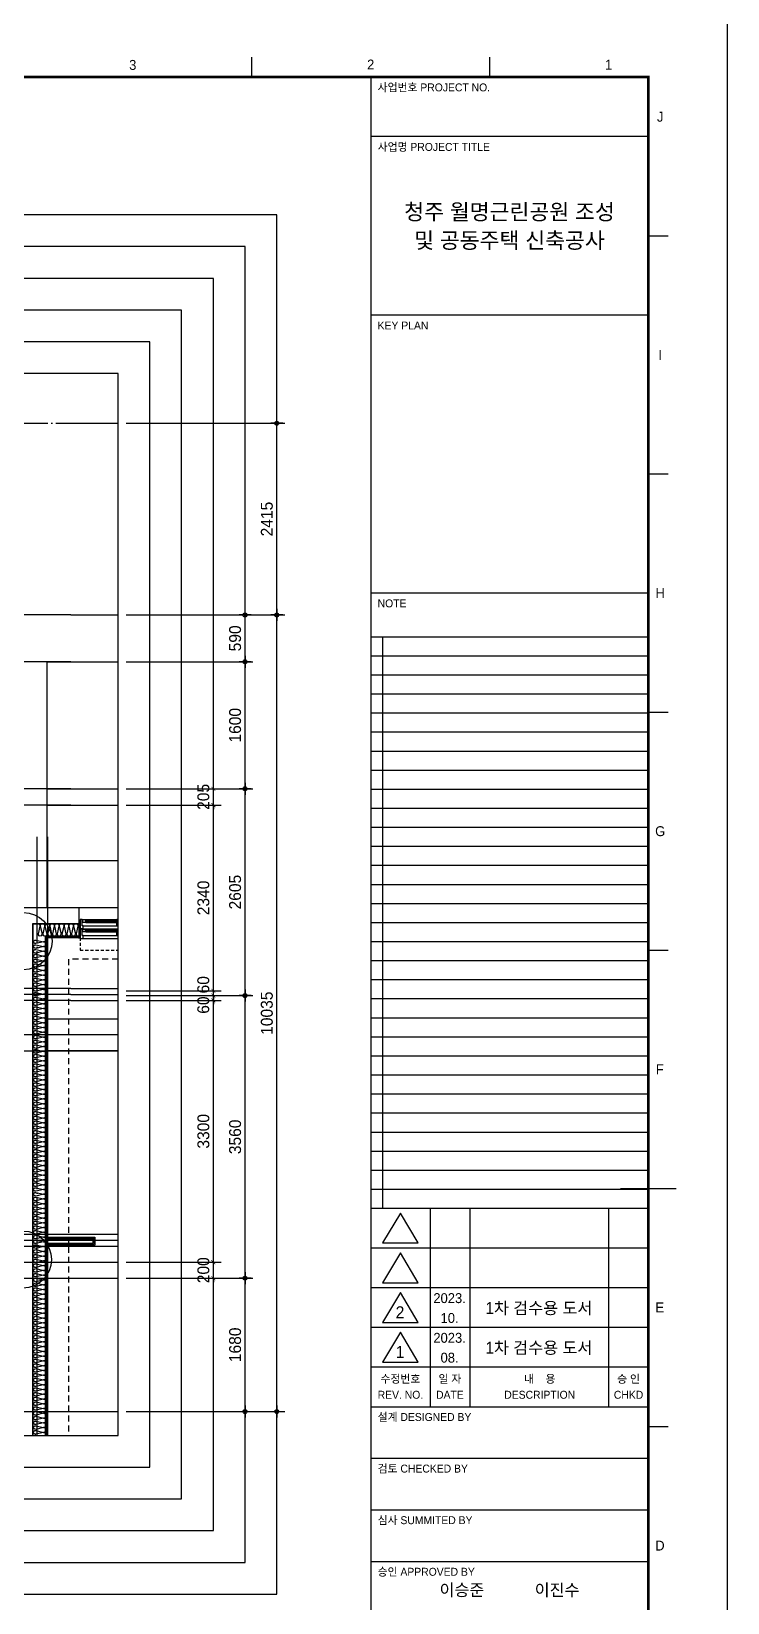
# Model space of a CAD drawing. Header units: millimetres. Extents: x -24416 to 92204, y -190080 to 23760.
# Drawn here: x 83426 to 92204, y -121048 to -101255 of the extents above; entities that cross this region are included whole.
import ezdxf
from ezdxf.enums import TextEntityAlignment as Align
from ezdxf.xclip import XClip

# ---------------------------------------------------------------- set-up
doc = ezdxf.new("R2010")
doc.units = ezdxf.units.MM
doc.header["$LTSCALE"] = 50
doc.header["$XCLIPFRAME"] = 0
for name, pattern in [('AUDIT_D_220706163347-0', [0]), ('CEN', [62, 60, -1, 0, -1]), ('HID', [2.5, 1.5, -1]), ('HIDDEN', [2, 1, -1]), ('U-121B(확장)1$0$H', [1.3, 0.8, -0.5]), ('xr-101_102동-2F$0$HID', [2.3, 1.5, -0.8])]:
    doc.linetypes.add(name, pattern=pattern)
doc.layers.get('defpoints').update_dxf_attribs({"color": 139})
for name, color, linetype in [('A-STEEL', 4, 'Continuous'), ('AA-BORD-FORM', 7, 'Continuous'), ('AA-BORD-TEXT', 3, 'Continuous'), ('AA-XXXX-DIMS', 7, 'Continuous'), ('AA-XXXX-TEXT#LEV', 3, 'Continuous'), ('ARDM', 7, 'Continuous'), ('CEN_CON', 1, 'CEN'), ('CEN_WALL', 12, 'CEN'), ('CONC', 2, 'Continuous'), ('dan1', 7, 'HID'), ('DIM', 7, 'AUDIT_D_220706163347-0'), ('DOOR', 4, 'Continuous'), ('ELE-하늘', 4, 'Continuous'), ('ELE3_CON', 7, 'Continuous'), ('ELEV-ER', 4, 'Continuous'), ('INS', 252, 'Continuous'), ('sheet-안양진흥$0$AA-BORD-TEXT', 3, 'Continuous'), ('STAIR', 4, 'Continuous'), ('U-121B(확장)1$0$커튼박스', 6, 'Continuous'), ('WAL_DRY', 7, 'Continuous'), ('WID', 4, 'Continuous'), ('WIN', 4, 'Continuous'), ('xr-101_102동-2F$0$AA-DWXM-DOOR(PS점검구)', 4, 'xr-101_102동-2F$0$HID'), ('논슬립', 251, 'Continuous'), ('실명박스', 7, 'AUDIT_D_220706163347-0'), ('점형블럭', 252, 'Continuous'), ('확장', 8, 'HIDDEN')]:
    doc.layers.add(name, color=color, linetype=linetype)
for name, color, linetype, plot in [('AA-XXXX-MC', 153, 'AUDIT_D_220706163347-0', False), ('Def-PrintX', 147, 'Continuous', False), ('Defpoint', 135, 'Continuous', False), ('MC', 135, 'Continuous', False), ('xr-101_102동-2F$0$DEFPOINT', 231, 'Continuous', False)]:
    doc.layers.add(name, color=color, linetype=linetype, plot=plot)
doc.styles.add('HAUD01', font='Dotum.ttf')
doc.styles.add('HAUD02', font='Dotum.ttf', dxfattribs={"width": 0.8})
doc.styles.add('sheet-안양진흥$0$HAUD01', font='Dotum.ttf')
doc.styles.get("Standard").update_dxf_attribs({"font": 'txt', "bigfont": 'whgtxt.shx'})
doc.styles.add('xr-101_102동-2F$0$HAUD01', font='Dotum.ttf')
doc.styles.add('맑은고딕', font='malgun.ttf', dxfattribs={"width": 0.9})
doc.dimstyles.new('DIM-50', dxfattribs={"dimscale": 50, "dimtxt": 3, "dimasz": 1, "dimexe": 2, "dimexo": 2, "dimgap": 1, "dimtad": 1, "dimdec": 0, "dimzin": 0, "dimdsep": 46, "dimtxsty": '맑은고딕', "dimblk1": 'DIMDOT', "dimblk2": 'DIMDOT', "dimsah": 1, "dimcen": 0.09, "dimdle": 2, "dimclrd": 7, "dimclre": 7, "dimclrt": 3, "dimadec": 0, "dimazin": 0, "dimtfac": 1, "dimtdec": 0, "dimtix": 1, "dimtmove": 2, "dimatfit": 3, "dimldrblk": 'DIMDOT', "dimfxl": 1, "dimtolj": 1, "dimtzin": 0, "dimarcsym": 0})
doc.dimstyles.new('MCDIM-50', dxfattribs={"dimscale": 50, "dimtxt": 3, "dimasz": 1, "dimexe": 2, "dimexo": 2, "dimgap": 1, "dimtad": 1, "dimdec": 0, "dimzin": 0, "dimdsep": 46, "dimtxsty": '맑은고딕', "dimblk1": 'ARCHTICK', "dimblk2": 'ARCHTICK', "dimsah": 1, "dimcen": 0.09, "dimdle": 2, "dimclrd": 7, "dimclre": 7, "dimclrt": 3, "dimadec": 0, "dimazin": 0, "dimtfac": 1, "dimtdec": 0, "dimtix": 1, "dimtmove": 2, "dimatfit": 3, "dimldrblk": 'ARCHTICK', "dimfxl": 1, "dimtolj": 1, "dimtzin": 0, "dimarcsym": 0})

# ---------------------------------------------------------------- blocks, each defined once
blk = doc.blocks.new('XR-FORM 청주월명')
at = {"layer": 'AA-BORD-FORM', "color": 2}
for p, q in [((721, 577), (721, 582)), ((781, 577), (781, 582)), ((751, 577), (751, 17)), ((821, 537), (826, 537)), ((821, 477), (826, 477)), ((821, 417), (826, 417)), ((821, 357), (826, 357)), ((814, 297), (828, 297)), ((821, 237), (826, 237))]:
    blk.add_line(p, q, dxfattribs=at)
at = {"layer": 'AA-BORD-FORM', "color": 3}
for p, q in [((821, 562), (751, 562)), ((821, 517), (751, 517)), ((821, 447), (751, 447)), ((751, 292), (821, 292)), ((766, 292), (766, 282)), ((776, 292), (776, 282)), ((811, 292), (811, 282)), ((751, 282), (821, 282)), ((766, 282), (766, 272)), ((776, 282), (776, 272)), ((811, 282), (811, 272)), ((751, 272), (821, 272)), ((766, 272), (766, 262)), ((776, 272), (776, 262)), ((811, 272), (811, 262)), ((751, 262), (821, 262)), ((766, 262), (766, 252)), ((776, 262), (776, 252)), ((811, 262), (811, 252)), ((751, 252), (821, 252)), ((766, 252), (766, 242)), ((776, 252), (776, 242)), ((811, 252), (811, 242)), ((751, 242), (821, 242)), ((751, 229), (821, 229)), ((751, 216), (821, 216)), ((751, 203), (821, 203))]:
    blk.add_line(p, q, dxfattribs=at)
at = {"layer": 'AA-BORD-FORM', "color": 1}
blk.add_lwpolyline([(0, 0), (841, 0), (841, 594), (0, 594)], close=True, dxfattribs=at)
at = {"layer": 'AA-BORD-FORM', "color": 2, "const_width": 0.682}
blk.add_lwpolyline([(21, 17), (21, 577), (821, 577), (821, 17)], close=True, dxfattribs=at)
at = {"layer": 'AA-BORD-FORM', "color": 7}
for points in [[(763, 283.24), (758.5, 290.74), (754, 283.24)], [(763, 273.24), (758.5, 280.74), (754, 273.24)], [(763, 263.24), (758.5, 270.74), (754, 263.24)], [(763, 253.24), (758.5, 260.74), (754, 253.24)], [(763, 253.24), (758.5, 260.74), (754, 253.24)]]:
    blk.add_lwpolyline(points, close=True, dxfattribs=at)
at = {"layer": 'defpoints'}
for p, q in [((751, 436), (821, 436)), ((754, 436), (754, 292)), ((751, 431.2), (821, 431.2)), ((751, 426.4), (821, 426.4)), ((751, 421.6), (821, 421.6)), ((751, 416.8), (821, 416.8)), ((751, 412), (821, 412)), ((751, 407.2), (821, 407.2)), ((751, 402.4), (821, 402.4)), ((751, 397.6), (821, 397.6)), ((751, 392.8), (821, 392.8)), ((751, 388), (821, 388)), ((751, 383.2), (821, 383.2)), ((751, 378.4), (821, 378.4)), ((751, 373.6), (821, 373.6)), ((751, 368.8), (821, 368.8)), ((751, 364), (821, 364)), ((751, 359.2), (821, 359.2)), ((751, 354.4), (821, 354.4)), ((751, 349.6), (821, 349.6)), ((751, 344.8), (821, 344.8)), ((751, 340), (821, 340)), ((751, 335.2), (821, 335.2)), ((751, 330.4), (821, 330.4)), ((751, 325.6), (821, 325.6)), ((751, 320.8), (821, 320.8)), ((751, 316), (821, 316)), ((751, 311.2), (821, 311.2)), ((751, 306.4), (821, 306.4)), ((751, 301.6), (821, 301.6)), ((751, 296.8), (821, 296.8))]:
    blk.add_line(p, q, dxfattribs=at)
at = {"layer": 'AA-BORD-TEXT', "color": 7, "style": 'HAUD01'}
for s, p in [('3', (691, 580.06)), ('2', (751, 580.16)), ('1', (811, 580.12)), ('J', (824, 567)), ('I', (824, 507)), ('H', (824, 447)), ('G', (824, 387)), ('F', (823.89, 327)), ('E', (823.89, 267)), ('D', (823.93, 207))]:
    blk.add_text(s, height=2.5, dxfattribs=at).set_placement(p, align=Align.MIDDLE_CENTER)
at = {"layer": 'AA-BORD-TEXT', "color": 3, "style": 'HAUD01'}
for s, p in [('사업번호 PROJECT NO.', (752.75, 573.4)), ('사업명 PROJECT TITLE', (752.75, 558.4)), ('KEY PLAN', (752.75, 513.4)), ('NOTE', (752.75, 443.4)), ('설계 DESIGNED BY', (752.75, 238.4)), ('검토 CHECKED BY', (752.75, 225.4)), ('심사 SUMMITED BY', (752.75, 212.4)), ('승인 APPROVED BY', (752.75, 199.4))]:
    blk.add_text(s, height=2, rotation=360, dxfattribs=at).set_placement(p)
for s, height, rotation, p in [('청주 월명근린공원 조성', 4, 360, (786, 543.05)), ('및 공동주택 신축공사', 4, 0, (786, 535.85)), ('수정번호', 2, 360, (758.5, 249)), ('일 자', 2, 360, (770.98, 249)), ('내    용', 2, 360, (793.62, 249)), ('승 인', 2, 360, (816.02, 249)), ('REV. NO.', 2, 360, (758.5, 245)), ('DATE', 2, 360, (770.98, 245)), ('DESCRIPTION', 2, 360, (793.62, 245)), ('CHKD', 2, 360, (816.02, 245)), ('이승준', 3, 0, (774, 195.82)), ('이진수', 3, 0, (798, 195.82))]:
    blk.add_text(s, height=height, rotation=rotation, dxfattribs=at).set_placement(p, align=Align.MIDDLE_CENTER)
at = {"layer": 'sheet-안양진흥$0$AA-BORD-TEXT', "style": 'sheet-안양진흥$0$HAUD01'}
for s, height, p in [('2023.', 2.5, (770.89, 269.35)), ('2', 3, (758.39, 265.79)), ('10.', 2.5, (770.89, 264.35)), ('1차 검수용 도서', 3, (793.39, 266.85)), ('2023.', 2.5, (770.89, 259.35)), ('1차 검수용 도서', 3, (793.39, 256.85)), ('1', 3, (758.39, 255.79)), ('08.', 2.5, (770.89, 254.35))]:
    blk.add_text(s, height=height, dxfattribs=at).set_placement(p, align=Align.MIDDLE_CENTER)
blk = doc.blocks.new('U-121A(확장)1', base_point=(300293, -148733))
at = {"layer": 'CEN_CON'}
for p, q in [((329263, -138698), (319423, -138698)), ((329263, -139288), (325924, -139288)), ((326713, -147053), (329263, -147053)), ((314628, -148733), (329263, -148733))]:
    blk.add_line(p, q, dxfattribs=at)
at = {"layer": 'CEN_WALL'}
for p, q in [((329263, -140888), (326493, -140888)), ((329263, -143478), (324603, -143478))]:
    blk.add_line(p, q, dxfattribs=at)
at = {"layer": 'CONC'}
for p, q in [((328963, -139288), (328133, -139288)), ((328963, -142383), (328963, -139288))]:
    blk.add_line(p, q, dxfattribs=at)
at = {"layer": 'MC'}
for p, q in [((329263, -141093), (326493, -141093)), ((329263, -143403), (324603, -143403)), ((329263, -143553), (324603, -143553)), ((324603, -146853), (329263, -146853))]:
    blk.add_line(p, q, dxfattribs=at)
blk = doc.blocks.new('insul1')
blk.add_lwpolyline([(0, 0, 0.480617), (0.15, 0.18), (0, 0.82, -1.249969), (0.3, 0.82), (0.15, 0.18, 0.480617), (0.3, 0, 0.480617)], format="xyb")
blk = doc.blocks.new('WIN_이중창_1000')
at = {"layer": 'Defpoint'}
for p, q in [((-15, 240), (-15, 0)), ((985, 240), (985, 0))]:
    blk.add_line(p, q, dxfattribs=at)
at = {"layer": 'WIN', "color": 8}
for p, q in [((942, 240), (28, 240)), ((897, 237), (505, 237)), ((897, 202), (505, 202)), ((930, 158), (40, 158)), ((930, 120), (40, 120)), ((930, 38), (40, 38)), ((930, 0), (40, 0)), ((465, 196), (73, 196)), ((465, 161), (73, 161)), ((465, 76), (73, 76)), ((465, 41), (73, 41)), ((897, 117), (505, 117)), ((897, 82), (505, 82))]:
    blk.add_line(p, q, dxfattribs=at)
at = {"layer": 'WIN'}
blk.add_line((485, -100), (485, 340), dxfattribs=at)
for points in [[(40, 158), (28, 158), (28, 240), (0, 240), (0, 120), (40, 120), (40, 158)], [(505, 216), (505, 202), (465, 202), (465, 237), (505, 237), (505, 222)], [(904, 222), (904, 216), (498, 216), (498, 222), (904, 222)], [(897, 216), (897, 202), (937, 202), (937, 237), (897, 237), (897, 222)], [(930, 158), (942, 158), (942, 240), (970, 240), (970, 120), (930, 120), (930, 158)], [(40, 38), (28, 38), (28, 120), (0, 120), (0, 0), (40, 0), (40, 38)], [(73, 175), (73, 161), (33, 161), (33, 196), (73, 196), (73, 181)], [(73, 55), (73, 41), (33, 41), (33, 76), (73, 76), (73, 61)], [(472, 181), (472, 175), (66, 175), (66, 181), (472, 181)], [(472, 61), (472, 55), (66, 55), (66, 61), (472, 61)], [(465, 175), (465, 161), (505, 161), (505, 196), (465, 196), (465, 181)], [(505, 96), (505, 82), (465, 82), (465, 117), (505, 117), (505, 102)], [(465, 55), (465, 41), (505, 41), (505, 76), (465, 76), (465, 61)], [(904, 102), (904, 96), (498, 96), (498, 102), (904, 102)], [(897, 96), (897, 82), (937, 82), (937, 117), (897, 117), (897, 102)], [(930, 38), (942, 38), (942, 120), (970, 120), (970, 0), (930, 0), (930, 38)]]:
    blk.add_lwpolyline(points, dxfattribs=at)
blk = doc.blocks.new('U-121B(확장)1', base_point=(292392, -178478))
at = {"layer": 'CEN_CON'}
for p, q in [((292697, -178778), (292697, -168143)), ((292092, -168443), (302007, -168443)), ((292092, -169033), (295431, -169033))]:
    blk.add_line(p, q, dxfattribs=at)
at = {"layer": 'CEN_WALL'}
for p, q in [((292092, -170633), (294862, -170633)), ((292092, -173223), (296752, -173223))]:
    blk.add_line(p, q, dxfattribs=at)
at = {"layer": 'CONC'}
for p, q in [((292392, -169033), (293222, -169033)), ((293222, -169033), (293222, -169233)), ((292642, -176788), (292642, -169233)), ((292642, -169233), (293222, -169233))]:
    blk.add_line(p, q, dxfattribs=at)
at = {"layer": 'dan1'}
blk.add_lwpolyline([(296442, -171098), (294312, -171098), (294312, -169683), (293092, -169683), (293092, -176338), (296442, -176338)], dxfattribs=at)
at = {"layer": 'ELE3_CON'}
blk.add_line((293222, -169033), (294222, -169033), dxfattribs=at)
at = {"layer": 'INS'}
for p, q in [((292647, -176783), (292647, -169238)), ((292647, -169238), (293237, -169238)), ((292802, -176628), (292802, -169393)), ((292802, -169393), (293237, -169393))]:
    blk.add_line(p, q, dxfattribs=at)
at = {"layer": 'MC'}
for p, q in [((292832, -178778), (292832, -168143)), ((292092, -170838), (294862, -170838)), ((292092, -173148), (296752, -173148)), ((292092, -173298), (296752, -173298))]:
    blk.add_line(p, q, dxfattribs=at)
at = {"layer": 'U-121B(확장)1$0$커튼박스', "linetype": 'U-121B(확장)1$0$H'}
blk.add_lwpolyline([(293237, -169413), (293237, -169573), (294207, -169573), (294207, -169413)], dxfattribs=at)
at = {"layer": 'WAL_DRY'}
for p, q in [((292812, -176618), (292812, -169403)), ((292812, -169403), (293237, -169403)), ((292822, -176608), (292822, -169413)), ((292822, -169413), (293237, -169413)), ((292822, -173188), (293422, -173188)), ((292822, -173200), (293409, -173200)), ((292822, -173213), (293397, -173213)), ((292822, -173263), (293397, -173263)), ((292822, -173275), (293409, -173275)), ((292822, -173288), (293422, -173288)), ((293397, -173213), (293397, -173263)), ((293409, -173200), (293409, -173275)), ((293422, -173188), (293422, -173288))]:
    blk.add_line(p, q, dxfattribs=at)
at = {"layer": '확장', "ltscale": 0.5, "const_width": 20, "flags": 128}
for points in [[(292822, -170438), (294622, -170438)], [(292822, -170838), (294622, -170838)]]:
    blk.add_lwpolyline(points, dxfattribs=at)
at = {"layer": 'INS', "xscale": 150, "yscale": 150, "zscale": 150, "row_count": 1, "row_spacing": 0, "column_spacing": 60}
for p, rotation, column_count in [((293237, -169243), 180, 9), ((292802, -176628), 90, 120)]:
    blk.add_blockref('insul1', p, dxfattribs=dict(at, rotation=rotation, column_count=column_count))
at = {"layer": 'WIN', "xscale": -1}
blk.add_blockref('WIN_이중창_1000', (294207, -169423), dxfattribs=at)
blk = doc.blocks.new('FSD 계단문 1100')
at = {"layer": 'DOOR'}
for p, q in [((25, 100), (25, 1150)), ((0, 100), (0, 0)), ((25, 100), (0, 100)), ((0, 0), (0, 100)), ((0, 0), (25, 0)), ((55, 100), (25, 100)), ((25, 70), (25, 100)), ((45, 70), (25, 70)), ((45, 30), (25, 0)), ((45, 30), (45, 70)), ((1075, 70), (1055, 70)), ((1055, 70), (1055, 30)), ((1055, 30), (1075, 0)), ((1100, 100), (1075, 100)), ((1075, 100), (1075, 70)), ((1075, 0), (1100, 0)), ((1100, 0), (1100, 100))]:
    blk.add_line(p, q, dxfattribs=at)
at = {"layer": 'DOOR', "color": 8}
for p, q in [((1055, 70), (45, 70)), ((1075, 100), (55, 100))]:
    blk.add_line(p, q, dxfattribs=at)
at = {"layer": 'DOOR'}
blk.add_lwpolyline([(55, 100), (55, 1150), (25, 1150)], dxfattribs=at)
at = {"layer": 'DOOR', "color": 8}
blk.add_arc((23, 98), 1052, 0.0932, 89.9068, dxfattribs=at)
at = {"layer": 'Def-PrintX'}
blk.add_text('FSD 계단문 1100', height=30, dxfattribs=at).set_placement((560, 44), align=Align.MIDDLE)
blk = doc.blocks.new('AW 1000')
at = {"layer": 'defpoints'}
for p, q in [((-10, 150), (-10, 0)), ((1010, 150), (1010, 0))]:
    blk.add_line(p, q, dxfattribs=at)
at = {"layer": 'WIN', "color": 8}
for p, q in [((30, 150), (970, 150)), ((30, 0), (970, 0))]:
    blk.add_line(p, q, dxfattribs=at)
at = {"layer": 'WIN'}
for p, q in [((30, 87), (970, 87)), ((30, 63), (970, 63))]:
    blk.add_line(p, q, dxfattribs=at)
for points in [[(30, 0), (0, 0), (0, 150), (30, 150)], [(1000, 0), (970, 0), (970, 150), (1000, 150)]]:
    blk.add_lwpolyline(points, close=True, dxfattribs=at)
at = {"layer": 'Def-PrintX'}
blk.add_text('AW 1000', height=30, dxfattribs=at).set_placement((128, 28), align=Align.MIDDLE)
blk = doc.blocks.new('STA-1')
at = {"layer": 'STAIR'}
for p, q in [((-3120, -1210), (-3120, 0)), ((-2860, -1210), (-2860, 0)), ((-2600, -1210), (-2600, 0)), ((-2340, -1210), (-2340, 0)), ((-2080, -1210), (-2080, 0)), ((-1820, -1210), (-1820, 0)), ((-1560, -1210), (-1560, 0)), ((-1300, -1210), (-1300, 0)), ((-3120, -605), (-600, -605)), ((-600, -1995), (-600, -605)), ((-3120, -1275), (-3120, -1260)), ((-3120, -1275), (-3120, -1260)), ((-3120, -1340), (-3120, -1325)), ((-3120, -1340), (-3120, -1325)), ((-2860, -1275), (-2860, -1260)), ((-2860, -1340), (-2860, -1325)), ((-2600, -1275), (-2600, -1260)), ((-2600, -1340), (-2600, -1325)), ((-2340, -1275), (-2340, -1260)), ((-2340, -1340), (-2340, -1325)), ((-2080, -1275), (-2080, -1260)), ((-2080, -1340), (-2080, -1325)), ((-1820, -1275), (-1820, -1260)), ((-1820, -1340), (-1820, -1325)), ((-1560, -1275), (-1560, -1260)), ((-1560, -1340), (-1560, -1325)), ((-1300, -1275), (-1300, -1260)), ((-1300, -1340), (-1300, -1325)), ((-3120, -2600), (-3120, -1390)), ((-2860, -2600), (-2860, -1390)), ((-2600, -2600), (-2600, -1390)), ((-2340, -2600), (-2340, -1390)), ((-2080, -2600), (-2080, -1390)), ((-1820, -2600), (-1820, -1390)), ((-1560, -2600), (-1560, -1390)), ((-1300, -2600), (-1300, -1390)), ((-3120, -1995), (-2080, -1995)), ((-1820, -1995), (-600, -1995))]:
    blk.add_line(p, q, dxfattribs=at)
for points in [[(-1200, -1390), (-1200, -1210), (-3220, -1210), (-3220, -1390)], [(-1250, -1340), (-1250, -1260), (-3170, -1260), (-3170, -1340)], [(-1300, -1325), (-1300, -1275), (-3120, -1275), (-3120, -1325)], [(-2080, -1995), (-2148, -1910), (-2148, -1942), (-2087, -1995), (-2148, -2048), (-2148, -2080)], [(-1820, -1995), (-1752, -1910), (-1752, -1942), (-1813, -1995), (-1752, -2048), (-1752, -2080)]]:
    blk.add_lwpolyline(points, close=True, dxfattribs=at)
blk.add_lwpolyline([(-2157, -2768), (-1956, -2019), (-2000, -2008), (-1900, -1982), (-1944, -1971), (-1743, -1222)], dxfattribs=at)
for centre in [(-3120, -605), (-3120, -1995)]:
    blk.add_circle(centre, 50, dxfattribs=at)
at = {"layer": '논슬립'}
for points in [[(-3120, -100), (-3170, -100), (-3170, -1110), (-3120, -1110)], [(-2860, -100), (-2910, -100), (-2910, -1110), (-2860, -1110)], [(-2600, -100), (-2650, -100), (-2650, -1110), (-2600, -1110)], [(-2340, -100), (-2390, -100), (-2390, -1110), (-2340, -1110)], [(-2080, -100), (-2130, -100), (-2130, -1110), (-2080, -1110)], [(-1820, -100), (-1870, -100), (-1870, -1110), (-1820, -1110)], [(-1560, -100), (-1610, -100), (-1610, -1110), (-1560, -1110)], [(-1300, -100), (-1350, -100), (-1350, -1110), (-1300, -1110)], [(-3120, -2500), (-3070, -2500), (-3070, -1490), (-3120, -1490)], [(-2860, -2500), (-2810, -2500), (-2810, -1490), (-2860, -1490)], [(-2600, -2500), (-2550, -2500), (-2550, -1490), (-2600, -1490)], [(-2340, -2500), (-2290, -2500), (-2290, -1490), (-2340, -1490)], [(-2080, -2500), (-2030, -2500), (-2030, -1490), (-2080, -1490)], [(-1820, -2500), (-1770, -2500), (-1770, -1490), (-1820, -1490)], [(-1560, -2500), (-1510, -2500), (-1510, -1490), (-1560, -1490)], [(-1300, -2500), (-1250, -2500), (-1250, -1490), (-1300, -1490)]]:
    blk.add_lwpolyline(points, dxfattribs=at)
blk = doc.blocks.new('ELE_17(비진입)')
at = {"layer": 'CONC', "extrusion": (0, 0, -1)}
for p, q in [((-570, -992), (-570, -1042)), ((570, -992), (570, -1042))]:
    blk.add_line(p, q, dxfattribs=at)
at = {"layer": 'defpoints'}
blk.add_lwpolyline([(-1350, 1558), (1350, 1558), (1350, -992), (-1350, -992)], close=True, dxfattribs=at)
at = {"layer": 'ELEV-ER', "color": 1, "extrusion": (0, 0, -1)}
for p, q in [((0, 1230), (0, -1227)), ((700, 1039), (-700, 1039)), ((-1150, 0), (1150, 0))]:
    blk.add_line(p, q, dxfattribs=at)
at = {"layer": 'ELEV-ER', "extrusion": (0, 0, -1)}
for p, q in [((-550, 1014), (-550, 1064)), ((-550, 1014), (-550, 1064)), ((-475, 1064), (-525, 1064)), ((-525, 1064), (-525, 1014)), ((-475, 1064), (-525, 1064)), ((-525, 1064), (-525, 1014)), ((-525, 1014), (-475, 1014)), ((-525, 1014), (-475, 1014)), ((-500, 964), (-500, 1114)), ((-500, 1114), (500, 1114)), ((-475, 1014), (-475, 1064)), ((-475, 1014), (-475, 1064)), ((475, 1014), (475, 1064)), ((475, 1064), (525, 1064)), ((525, 1014), (475, 1014)), ((500, 1114), (500, 964)), ((525, 1064), (525, 1014)), ((550, 1014), (550, 1064)), ((-950, -899), (900, 851)), ((950, -899), (-900, 851)), ((500, 964), (-500, 964)), ((-1105, 50), (-1105, -50)), ((-1005, 50), (-1005, -50)), ((1005, 50), (1005, -50)), ((1105, 50), (1105, -50)), ((-560, -819), (-560, -699)), ((-500, -699), (-500, -819)), ((500, -819), (500, -699)), ((560, -699), (560, -819)), ((-500, -819), (-560, -819)), ((-560, -819), (-500, -819)), ((560, -819), (500, -819)), ((-570, -992), (-545, -992)), ((-570, -1042), (-555, -1042)), ((-515, -992), (515, -992)), ((-515, -1042), (515, -1042)), ((545, -992), (570, -992)), ((555, -1042), (570, -1042))]:
    blk.add_line(p, q, dxfattribs=at)
for points in [[(950, 901), (950, -899), (-950, -899), (-950, 901)], [(542, -995), (518, -995), (518, -1039), (542, -1039), (542, -1027), (545, -1027), (545, -1042), (515, -1042), (515, -992), (545, -992), (545, -1007), (542, -1007)], [(-542, -995), (-518, -995), (-518, -1039), (-542, -1039), (-542, -1027), (-545, -1027), (-545, -1042), (-515, -1042), (-515, -992), (-545, -992), (-545, -1007), (-542, -1007)]]:
    blk.add_lwpolyline(points, close=True, dxfattribs=at)
blk.add_lwpolyline([(-500, -699), (-900, -699), (-900, 851), (900, 851), (900, -699), (500, -699)], dxfattribs=at)
at = {"layer": 'ELEV-ER'}
for points in [[(-550, -876), (550, -876), (550, -836), (-550, -836)], [(-550, -961), (550, -961), (550, -921), (-550, -921)], [(-555, -1042), (-545, -1042), (-545, -1032), (-555, -1032)], [(555, -1042), (545, -1042), (545, -1032), (555, -1032)]]:
    blk.add_lwpolyline(points, close=True, dxfattribs=at)
at = {"layer": 'defpoints', "extrusion": (0, 0, -1), "style": '맑은고딕', "text_generation_flag": 2, "width": 0.6}
blk.add_text('ELEV-18인승', height=150, dxfattribs=at).set_placement((0, 801), align=Align.TOP_CENTER)
blk = doc.blocks.new('점형블럭 300x300')
at = {"layer": '점형블럭'}
for p, q in [((-150, 150), (-150, -150)), ((150, 150), (-150, 150)), ((150, 150), (150, -150)), ((150, -150), (-150, -150))]:
    blk.add_line(p, q, dxfattribs=at)
for centre in [(-120, 120), (-120, 72), (-120, 24), (-72, 120), (-72, 72), (-72, 24), (-24, 120), (-24, 72), (-24, 24), (24, 120), (24, 72), (24, 24), (72, 120), (72, 72), (72, 24), (120, 120), (120, 72), (120, 24), (-120, -24), (-120, -72), (-120, -120), (-72, -24), (-72, -72), (-72, -120), (-24, -24), (-24, -72), (-24, -120), (24, -24), (24, -72), (24, -120), (72, -24), (72, -72), (72, -120), (120, -24), (120, -72), (120, -120)]:
    blk.add_circle(centre, 20, dxfattribs=at)
blk = doc.blocks.new('A$C6A5147ED')
at = {"layer": 'WID', "color": 9}
for p, q in [((40, 100), (260, 100)), ((40, 0), (260, 0))]:
    blk.add_line(p, q, dxfattribs=at)
at = {"layer": 'WID'}
for p, q in [((40, 80), (260, 80)), ((40, 20), (260, 20))]:
    blk.add_line(p, q, dxfattribs=at)
at = {"layer": 'WID', "color": 6, "elevation": 0}
for points in [[(0, 0), (40, 0), (40, 100), (0, 100)], [(300, 0), (260, 0), (260, 100), (300, 100)]]:
    blk.add_lwpolyline(points, close=True, dxfattribs=at)
blk = doc.blocks.new('AW 900')
at = {"layer": 'defpoints'}
for p, q in [((-150, 920), (0, 920)), ((-150, 0), (0, 0))]:
    blk.add_line(p, q, dxfattribs=at)
at = {"layer": 'WIN', "color": 8}
for p, q in [((-150, 40), (-150, 880)), ((0, 40), (0, 880))]:
    blk.add_line(p, q, dxfattribs=at)
at = {"layer": 'WIN'}
for p, q in [((-87, 40), (-87, 880)), ((-63, 40), (-63, 880))]:
    blk.add_line(p, q, dxfattribs=at)
for points in [[(0, 910), (0, 880), (-150, 880), (-150, 910)], [(0, 40), (0, 10), (-150, 10), (-150, 40)]]:
    blk.add_lwpolyline(points, close=True, dxfattribs=at)
at = {"layer": 'Def-PrintX'}
blk.add_text('AW 900', height=30, rotation=90, dxfattribs=at).set_placement((-28, 138), align=Align.MIDDLE)
blk = doc.blocks.new('A$C38A1636F')
at = {"layer": 'xr-101_102동-2F$0$AA-DWXM-DOOR(PS점검구)'}
for p, q in [((225, 0), (-225, 0)), ((-225, -30), (225, -30))]:
    blk.add_line(p, q, dxfattribs=at)
for points in [[(-250, 0), (-225, 0), (-225, -30), (-250, -30)], [(250, 0), (225, 0), (225, -30), (250, -30)], [(-210, -146), (-217, -117), (217, -1), (225, -30)]]:
    blk.add_lwpolyline(points, close=True, dxfattribs=at)
blk.add_arc((385, -21), 610, 180.8182, 189.0705, dxfattribs=at)
at = {"layer": 'xr-101_102동-2F$0$DEFPOINT', "style": 'xr-101_102동-2F$0$HAUD01'}
blk.add_text('500x1000', height=30, rotation=180, dxfattribs=at).set_placement((-3, 19), align=Align.MIDDLE_CENTER)
blk = doc.blocks.new('CO-102-28F', base_point=(243441, -43595))
at = {"layer": 'A-STEEL'}
for p, q in [((276761, -39280), (275211, -39280)), ((276761, -39310), (275211, -39310)), ((249381, -41965), (249381, -41045)), ((249411, -41995), (249411, -41045)), ((251211, -41995), (251211, -41145)), ((251241, -41965), (251241, -41145)), ((244221, -41965), (249381, -41965)), ((244221, -41995), (249411, -41995)), ((244401, -43595), (244401, -41995)), ((244431, -43595), (244431, -41995)), ((254011, -41995), (251211, -41995)), ((254011, -41965), (251241, -41965)), ((253801, -43595), (253801, -41995)), ((253831, -43595), (253831, -41995)), ((274931, -45060), (274931, -43780)), ((274961, -45090), (274961, -43780)), ((272461, -45060), (274931, -45060)), ((272461, -45090), (274961, -45090)), ((272641, -46690), (272641, -45090)), ((272671, -46690), (272671, -45090))]:
    blk.add_line(p, q, dxfattribs=at)
at = {"layer": 'CEN_CON'}
for p, q in [((244096, -41045), (244096, -37945)), ((249286, -41045), (249286, -37945)), ((251336, -37945), (251336, -41145)), ((254136, -41145), (254136, -37945)), ((275086, -37895), (275086, -40830)), ((254261, -38070), (243971, -38070)), ((276611, -38020), (274961, -38020)), ((276886, -43775), (276886, -38335)), ((279611, -38460), (276611, -38460)), ((276886, -39295), (275086, -39295)), ((275086, -40705), (271911, -40705)), ((272036, -40580), (272036, -43780)), ((274836, -43780), (274836, -40580)), ((249411, -40920), (243971, -40920)), ((249396, -41995), (249396, -40920)), ((251211, -41020), (254261, -41020)), ((251226, -41995), (251226, -41145)), ((244221, -41980), (249411, -41980)), ((244416, -43595), (244416, -41965)), ((254011, -41980), (251211, -41980)), ((253816, -43595), (253816, -41980)), ((274961, -43655), (271911, -43655)), ((274946, -45090), (274946, -43655)), ((276761, -43650), (279611, -43650)), ((272461, -45075), (274961, -45075)), ((272656, -46690), (272656, -45075))]:
    blk.add_line(p, q, dxfattribs=at)
at = {"layer": 'CONC', "color": 2}
for p, q in [((243971, -40485), (243971, -37945)), ((244421, -37945), (243971, -37945)), ((244421, -37945), (244421, -38195)), ((245341, -37945), (245341, -38195)), ((249801, -37945), (245341, -37945)), ((249801, -37945), (249801, -38195)), ((254261, -37945), (250821, -37945)), ((250821, -37945), (250821, -38195)), ((254261, -40485), (254261, -37945)), ((274961, -37895), (274961, -39560)), ((244221, -40795), (244221, -38195)), ((244421, -38195), (244221, -38195)), ((249161, -38195), (245341, -38195)), ((249161, -39675), (249161, -38195)), ((249411, -39675), (249411, -38195)), ((249801, -38195), (249411, -38195)), ((250821, -38195), (251211, -38195)), ((251211, -38195), (251211, -38925)), ((251461, -38975), (251461, -38195)), ((251461, -38195), (254011, -38195)), ((254011, -38195), (254011, -40895)), ((275211, -38145), (275211, -39560)), ((274961, -39560), (275211, -39560)), ((249411, -39675), (249161, -39675)), ((251211, -40165), (251211, -41145)), ((251461, -40895), (251461, -40115)), ((275211, -40580), (271911, -40580)), ((271911, -40580), (271911, -43580)), ((275211, -40580), (275211, -40830)), ((249411, -40795), (244221, -40795)), ((249411, -41045), (249411, -40795)), ((254011, -40895), (251461, -40895)), ((272161, -43530), (272161, -40830)), ((272161, -40830), (274711, -40830)), ((274711, -40830), (274711, -41610)), ((274961, -40830), (275211, -40830)), ((274961, -41560), (274961, -40830)), ((249411, -41045), (244221, -41045)), ((251211, -41145), (254011, -41145)), ((274711, -42750), (274711, -43530)), ((274961, -43780), (274961, -42800)), ((274711, -43530), (272161, -43530)), ((272461, -43780), (274961, -43780))]:
    blk.add_line(p, q, dxfattribs=at)
at = {"layer": 'CONC', "linetype": 'ByBlock'}
for p, q in [((276611, -37895), (274961, -37895)), ((276811, -37895), (276611, -37895)), ((276811, -38335), (276811, -37895)), ((276561, -38145), (275211, -38145)), ((276561, -38145), (276561, -38585)), ((279611, -38335), (276811, -38335)), ((276761, -38585), (276561, -38585)), ((279611, -38585), (277011, -38585))]:
    blk.add_line(p, q, dxfattribs=at)
at = {"layer": 'CONC'}
for p, q in [((276761, -42405), (276761, -38585)), ((277011, -38585), (277011, -42405)), ((251411, -38975), (251211, -38925)), ((251411, -40115), (251211, -40165)), ((274761, -41610), (274961, -41560)), ((277011, -42405), (276761, -42405)), ((274761, -42750), (274961, -42800)), ((276761, -43775), (276761, -43525)), ((276761, -43525), (279611, -43525)), ((279611, -43775), (276761, -43775)), ((277091, -46690), (277091, -45375)), ((277356, -45375), (277091, -45375))]:
    blk.add_line(p, q, dxfattribs=at)
at = {"layer": 'Defpoint'}
blk.add_circle((277356, -46815), 50, dxfattribs=at)
at = {"layer": 'defpoints'}
for p in [(276811, -37895), (274961, -40580)]:
    blk.add_line(p, (274961, -37895), dxfattribs=at)
at = {"layer": 'ELE3_CON'}
for p, q in [((244421, -38195), (245341, -38195)), ((249801, -38195), (250821, -38195)), ((275211, -39560), (275211, -40580))]:
    blk.add_line(p, q, dxfattribs=at)
at = {"layer": 'WID', "color": 6}
for p, q in [((251211, -38295), (251461, -38295)), ((251461, -38615), (251211, -38615)), ((274711, -43110), (274961, -43110)), ((274961, -43430), (274711, -43430))]:
    blk.add_line(p, q, dxfattribs=at)
for name, p, rotation in [('STA-1', (244221, -40795), 180), ('ELE_17(비진입)', (252453, -39545), 270), ('A$C6A5147ED', (251211, -38305), 270), ('STA-1', (277011, -38585), 90), ('ELE_17(비진입)', (273720, -42180), 90), ('A$C6A5147ED', (274961, -43420), 90)]:
    blk.add_blockref(name, p, dxfattribs=dict(rotation=rotation))
at = {"layer": 'AA-XXXX-TEXT#LEV'}
for p in [(275986, -39280), (246814, -41965), (252626, -41965), (273696, -45060)]:
    blk.add_blockref('A$C38A1636F', p, dxfattribs=at)
for p, rotation in [((244401, -42793), 89.99999999999999), ((253831, -42798), 270), ((272641, -45868), 89.99999999999999)]:
    blk.add_blockref('A$C38A1636F', p, dxfattribs=dict(at, rotation=rotation))
at = {"layer": 'DOOR', "rotation": 90}
blk.add_blockref('FSD 계단문 1100', (249261, -40785), dxfattribs=at)
at = {"layer": 'DOOR', "xscale": -1, "rotation": 270}
blk.add_blockref('FSD 계단문 1100', (276911, -43515), dxfattribs=at)
at = {"layer": 'WIN', "rotation": 270}
blk.add_blockref('AW 900', (244421, -38095), dxfattribs=at)
at = {"layer": 'WIN'}
blk.add_blockref('AW 1000', (249811, -38095), dxfattribs=at)
at = {"layer": 'WIN', "xscale": -1.000000000000001, "rotation": 90}
blk.add_blockref('AW 1000', (275111, -39570), dxfattribs=at)
at = {"layer": '점형블럭', "extrusion": (0, 0, -1), "zscale": -1}
for p, rotation in [((-250761, -40320), 90), ((-250761, -40620), 90), ((-275411, -41105), 270), ((-275411, -41405), 270)]:
    blk.add_blockref('점형블럭 300x300', p, dxfattribs=dict(at, rotation=rotation))
at = {"layer": 'Def-PrintX', "style": 'HAUD02', "width": 0.8}
blk.add_text('AV', height=100, rotation=90, dxfattribs=at).set_placement((275961, -38943), align=Align.MIDDLE_CENTER)
for s, p in [('AV/PS', (246667, -41545)), ('EPS/TPS', (252468, -41560)), ('PS', (244116, -42685)), ('PS', (254025, -42879))]:
    blk.add_text(s, height=100, dxfattribs=at).set_placement(p)
for s, p in [('EPS/TPS', (273581, -44380)), ('PS', (272246, -45880))]:
    blk.add_text(s, height=100, dxfattribs=at).set_placement(p, align=Align.MIDDLE_CENTER)
blk = doc.blocks.new('A$C415C5DAF')
at = {"layer": 'AA-XXXX-MC'}
for p, q in [((71139, -129378), (72035, -129378)), ((71439, -131688), (72035, -131688)), ((71439, -131838), (72035, -131838)), ((71409, -135138), (72035, -135138))]:
    blk.add_line(p, q, dxfattribs=at)
at = {"layer": 'CEN_CON'}
for p, q in [((61949, -124568), (72035, -124568)), ((71439, -126983), (72035, -126983)), ((71139, -127573), (72035, -127573)), ((71139, -129173), (72035, -129173)), ((71439, -131763), (72035, -131763)), ((71409, -135338), (72035, -135338)), ((71439, -137018), (72035, -137018))]:
    blk.add_line(p, q, dxfattribs=at)
blk = doc.blocks.new('DIMDOT')
at = {"layer": 'AA-XXXX-DIMS'}
for p, q in [((-1.5, 0), (1.5, 0)), ((0, -1.5), (0, 1.5))]:
    blk.add_line(p, q, dxfattribs=at)
for radius in [0.5, 0.25]:
    blk.add_circle((0, 0), radius, dxfattribs=at)
blk = doc.blocks.new('*D794')
at = {"layer": 'defpoints', "color": 0, "transparency": 16777216}
for p in [(37453, -140721), (39053, -140721), (37453, -142401)]:
    blk.add_point(p, dxfattribs=at)
at = {"layer": 'DIM', "color": 7, "lineweight": -2, "transparency": 16777216}
for p, q in [((37553, -140721), (39153, -140721)), ((39053, -142351), (39053, -140771)), ((37553, -142401), (39153, -142401))]:
    blk.add_line(p, q, dxfattribs=at)
at = {"layer": 'DIM', "color": 7, "lineweight": -2, "transparency": 16777216, "xscale": 50, "yscale": 50, "zscale": 50}
for p, rotation in [((39053, -140721), 90), ((39053, -142401), 270)]:
    blk.add_blockref('DIMDOT', p, dxfattribs=dict(at, rotation=rotation))
at = {"layer": 'DIM', "color": 3, "transparency": 16777216, "insert": (38928, -141561), "char_height": 150, "attachment_point": 5, "rotation": 90, "style": 'HAUD01'}
blk.add_mtext('\\A1;1680', dxfattribs=at)
blk = doc.blocks.new('*D795')
at = {"layer": 'defpoints', "color": 0, "transparency": 16777216}
for p in [(37453, -137161), (39053, -137161), (37453, -140721)]:
    blk.add_point(p, dxfattribs=at)
at = {"layer": 'DIM', "color": 7, "lineweight": -2, "transparency": 16777216}
for p, q in [((37553, -137161), (39153, -137161)), ((39053, -140671), (39053, -137211)), ((37553, -140721), (39153, -140721))]:
    blk.add_line(p, q, dxfattribs=at)
at = {"layer": 'DIM', "color": 7, "lineweight": -2, "transparency": 16777216, "xscale": 50, "yscale": 50, "zscale": 50}
for p, rotation in [((39053, -137161), 90), ((39053, -140721), 270)]:
    blk.add_blockref('DIMDOT', p, dxfattribs=dict(at, rotation=rotation))
at = {"layer": 'DIM', "color": 3, "transparency": 16777216, "insert": (38928, -138941), "char_height": 150, "attachment_point": 5, "rotation": 90, "style": 'HAUD01'}
blk.add_mtext('\\A1;3560', dxfattribs=at)
blk = doc.blocks.new('*D796')
at = {"layer": 'defpoints', "color": 0, "transparency": 16777216}
for p in [(37453, -134556), (39053, -134556), (37453, -137161)]:
    blk.add_point(p, dxfattribs=at)
at = {"layer": 'DIM', "color": 7, "lineweight": -2, "transparency": 16777216}
for p, q in [((37553, -134556), (39153, -134556)), ((39053, -137111), (39053, -134606)), ((37553, -137161), (39153, -137161))]:
    blk.add_line(p, q, dxfattribs=at)
at = {"layer": 'DIM', "color": 7, "lineweight": -2, "transparency": 16777216, "xscale": 50, "yscale": 50, "zscale": 50}
for p, rotation in [((39053, -134556), 90), ((39053, -137161), 270)]:
    blk.add_blockref('DIMDOT', p, dxfattribs=dict(at, rotation=rotation))
at = {"layer": 'DIM', "color": 3, "transparency": 16777216, "insert": (38928, -135858), "char_height": 150, "attachment_point": 5, "rotation": 90, "style": 'HAUD01'}
blk.add_mtext('\\A1;2605', dxfattribs=at)
blk = doc.blocks.new('*D797')
at = {"layer": 'defpoints', "color": 0, "transparency": 16777216}
for p in [(37453, -132956), (39053, -132956), (37453, -134556)]:
    blk.add_point(p, dxfattribs=at)
at = {"layer": 'DIM', "color": 7, "lineweight": -2, "transparency": 16777216}
for p, q in [((37553, -132956), (39153, -132956)), ((39053, -134506), (39053, -133006)), ((37553, -134556), (39153, -134556))]:
    blk.add_line(p, q, dxfattribs=at)
at = {"layer": 'DIM', "color": 7, "lineweight": -2, "transparency": 16777216, "xscale": 50, "yscale": 50, "zscale": 50}
for p, rotation in [((39053, -132956), 90), ((39053, -134556), 270)]:
    blk.add_blockref('DIMDOT', p, dxfattribs=dict(at, rotation=rotation))
at = {"layer": 'DIM', "color": 3, "transparency": 16777216, "insert": (38928, -133756), "char_height": 150, "attachment_point": 5, "rotation": 90, "style": 'HAUD01'}
blk.add_mtext('\\A1;1600', dxfattribs=at)
blk = doc.blocks.new('*D798')
at = {"layer": 'defpoints', "color": 0, "transparency": 16777216}
for p in [(37453, -132366), (39053, -132366), (37453, -132956)]:
    blk.add_point(p, dxfattribs=at)
at = {"layer": 'DIM', "color": 7, "lineweight": -2, "transparency": 16777216}
for p, q in [((37553, -132366), (39153, -132366)), ((39053, -132906), (39053, -132416)), ((37553, -132956), (39153, -132956))]:
    blk.add_line(p, q, dxfattribs=at)
at = {"layer": 'DIM', "color": 7, "lineweight": -2, "transparency": 16777216, "xscale": 50, "yscale": 50, "zscale": 50}
for p, rotation in [((39053, -132366), 90), ((39053, -132956), 270)]:
    blk.add_blockref('DIMDOT', p, dxfattribs=dict(at, rotation=rotation))
at = {"layer": 'DIM', "color": 3, "transparency": 16777216, "insert": (38928, -132661), "char_height": 150, "attachment_point": 5, "rotation": 90, "style": 'HAUD01'}
blk.add_mtext('\\A1;590', dxfattribs=at)
blk = doc.blocks.new('*D799')
at = {"layer": 'defpoints', "color": 0, "transparency": 16777216}
for p in [(37453, -129951), (39453, -129951), (37453, -132366)]:
    blk.add_point(p, dxfattribs=at)
at = {"layer": 'DIM', "color": 7, "lineweight": -2, "transparency": 16777216}
for p, q in [((37553, -129951), (39553, -129951)), ((39453, -132316), (39453, -130001)), ((37553, -132366), (39553, -132366))]:
    blk.add_line(p, q, dxfattribs=at)
at = {"layer": 'DIM', "color": 7, "lineweight": -2, "transparency": 16777216, "xscale": 50, "yscale": 50, "zscale": 50}
for p, rotation in [((39453, -129951), 90), ((39453, -132366), 270)]:
    blk.add_blockref('DIMDOT', p, dxfattribs=dict(at, rotation=rotation))
at = {"layer": 'DIM', "color": 3, "transparency": 16777216, "insert": (39328, -131158), "char_height": 150, "attachment_point": 5, "rotation": 90, "style": 'HAUD01'}
blk.add_mtext('\\A1;2415', dxfattribs=at)
blk = doc.blocks.new('*D800')
at = {"layer": 'defpoints', "color": 0, "transparency": 16777216}
for p in [(37453, -132366), (39453, -132366), (37453, -142401)]:
    blk.add_point(p, dxfattribs=at)
at = {"layer": 'DIM', "color": 7, "lineweight": -2, "transparency": 16777216}
for p, q in [((37553, -132366), (39553, -132366)), ((39453, -142351), (39453, -132416)), ((37553, -142401), (39553, -142401))]:
    blk.add_line(p, q, dxfattribs=at)
at = {"layer": 'DIM', "color": 7, "lineweight": -2, "transparency": 16777216, "xscale": 50, "yscale": 50, "zscale": 50}
for p, rotation in [((39453, -132366), 90), ((39453, -142401), 270)]:
    blk.add_blockref('DIMDOT', p, dxfattribs=dict(at, rotation=rotation))
at = {"layer": 'DIM', "color": 3, "transparency": 16777216, "insert": (39328, -137383), "char_height": 150, "attachment_point": 5, "rotation": 90, "style": 'HAUD01'}
blk.add_mtext('\\A1;10035', dxfattribs=at)
blk = doc.blocks.new('_ArchTick')
at = {"color": 0, "linetype": 'ByBlock', "const_width": 0.15}
blk.add_lwpolyline([(-0.5, -0.5), (0.5, 0.5)], dxfattribs=at)
blk = doc.blocks.new('*D801')
at = {"layer": 'defpoints', "color": 0, "linetype": 'ByBlock', "transparency": 16777216}
for p in [(37453, -140521), (38653, -140521), (37453, -140721)]:
    blk.add_point(p, dxfattribs=at)
at = {"layer": 'DIM', "color": 7, "linetype": 'ByBlock', "lineweight": -2, "transparency": 16777216}
for p, q in [((37553, -140521), (38753, -140521)), ((38653, -140521), (38653, -140471)), ((38653, -140721), (38653, -140521)), ((37553, -140721), (38753, -140721)), ((38653, -140721), (38653, -140771))]:
    blk.add_line(p, q, dxfattribs=at)
at = {"layer": 'DIM', "color": 7, "linetype": 'ByBlock', "lineweight": -2, "transparency": 16777216, "xscale": 50, "yscale": 50, "zscale": 50}
for p, rotation in [((38653, -140521), 270), ((38653, -140721), 90)]:
    blk.add_blockref('_ArchTick', p, dxfattribs=dict(at, rotation=rotation))
at = {"layer": 'DIM', "color": 3, "linetype": 'ByBlock', "transparency": 16777216, "insert": (38528, -140621), "char_height": 150, "attachment_point": 5, "rotation": 90, "style": 'HAUD01'}
blk.add_mtext('\\A1;200', dxfattribs=at)
blk = doc.blocks.new('*D802')
at = {"layer": 'defpoints', "color": 0, "linetype": 'ByBlock', "transparency": 16777216}
for p in [(37453, -137221), (38653, -137221), (37453, -140521)]:
    blk.add_point(p, dxfattribs=at)
at = {"layer": 'DIM', "color": 7, "linetype": 'ByBlock', "lineweight": -2, "transparency": 16777216}
for p, q in [((38653, -140621), (38653, -137121)), ((37553, -137221), (38753, -137221)), ((37553, -140521), (38753, -140521))]:
    blk.add_line(p, q, dxfattribs=at)
at = {"layer": 'DIM', "color": 7, "linetype": 'ByBlock', "lineweight": -2, "transparency": 16777216, "xscale": 50, "yscale": 50, "zscale": 50}
for p, rotation in [((38653, -137221), 90), ((38653, -140521), 270)]:
    blk.add_blockref('_ArchTick', p, dxfattribs=dict(at, rotation=rotation))
at = {"layer": 'DIM', "color": 3, "linetype": 'ByBlock', "transparency": 16777216, "insert": (38528, -138871), "char_height": 150, "attachment_point": 5, "rotation": 90, "style": 'HAUD01'}
blk.add_mtext('\\A1;3300', dxfattribs=at)
blk = doc.blocks.new('*D803')
at = {"layer": 'defpoints', "color": 0, "linetype": 'ByBlock', "transparency": 16777216}
for p in [(37453, -137161), (38653, -137161), (37453, -137221)]:
    blk.add_point(p, dxfattribs=at)
at = {"layer": 'DIM', "color": 7, "linetype": 'ByBlock', "lineweight": -2, "transparency": 16777216}
for p, q in [((37553, -137161), (38753, -137161)), ((38653, -137161), (38653, -137111)), ((38653, -137221), (38653, -137161)), ((37553, -137221), (38753, -137221)), ((38653, -137221), (38653, -137271))]:
    blk.add_line(p, q, dxfattribs=at)
at = {"layer": 'DIM', "color": 7, "linetype": 'ByBlock', "lineweight": -2, "transparency": 16777216, "xscale": 50, "yscale": 50, "zscale": 50}
for p, rotation in [((38653, -137161), 270), ((38653, -137221), 90)]:
    blk.add_blockref('_ArchTick', p, dxfattribs=dict(at, rotation=rotation))
at = {"layer": 'DIM', "color": 3, "linetype": 'ByBlock', "transparency": 16777216, "insert": (38527, -137281), "char_height": 150, "attachment_point": 5, "rotation": 90, "style": 'HAUD01'}
blk.add_mtext('\\A1;60', dxfattribs=at)
blk = doc.blocks.new('*D804')
at = {"layer": 'defpoints', "color": 0, "linetype": 'ByBlock', "transparency": 16777216}
for p in [(37453, -137101), (37453, -137161), (38653, -137101)]:
    blk.add_point(p, dxfattribs=at)
at = {"layer": 'DIM', "color": 7, "linetype": 'ByBlock', "lineweight": -2, "transparency": 16777216}
for p, q in [((37553, -137101), (38753, -137101)), ((37553, -137161), (38753, -137161)), ((38653, -137101), (38653, -137051)), ((38653, -137161), (38653, -137101)), ((38653, -137161), (38653, -137211))]:
    blk.add_line(p, q, dxfattribs=at)
at = {"layer": 'DIM', "color": 7, "linetype": 'ByBlock', "lineweight": -2, "transparency": 16777216, "xscale": 50, "yscale": 50, "zscale": 50}
for p, rotation in [((38653, -137101), 270), ((38653, -137161), 90)]:
    blk.add_blockref('_ArchTick', p, dxfattribs=dict(at, rotation=rotation))
at = {"layer": 'DIM', "color": 3, "linetype": 'ByBlock', "transparency": 16777216, "insert": (38527, -137025), "char_height": 150, "attachment_point": 5, "rotation": 90, "style": 'HAUD01'}
blk.add_mtext('\\A1;60', dxfattribs=at)
blk = doc.blocks.new('*D805')
at = {"layer": 'defpoints', "color": 0, "linetype": 'ByBlock', "transparency": 16777216}
for p in [(37453, -134761), (38653, -134761), (37453, -137101)]:
    blk.add_point(p, dxfattribs=at)
at = {"layer": 'DIM', "color": 7, "linetype": 'ByBlock', "lineweight": -2, "transparency": 16777216}
for p, q in [((37553, -134761), (38753, -134761)), ((38653, -137201), (38653, -134661)), ((37553, -137101), (38753, -137101))]:
    blk.add_line(p, q, dxfattribs=at)
at = {"layer": 'DIM', "color": 7, "linetype": 'ByBlock', "lineweight": -2, "transparency": 16777216, "xscale": 50, "yscale": 50, "zscale": 50}
for p, rotation in [((38653, -134761), 90), ((38653, -137101), 270)]:
    blk.add_blockref('_ArchTick', p, dxfattribs=dict(at, rotation=rotation))
at = {"layer": 'DIM', "color": 3, "linetype": 'ByBlock', "transparency": 16777216, "insert": (38528, -135931), "char_height": 150, "attachment_point": 5, "rotation": 90, "style": 'HAUD01'}
blk.add_mtext('\\A1;2340', dxfattribs=at)
blk = doc.blocks.new('*D806')
at = {"layer": 'defpoints', "color": 0, "linetype": 'ByBlock', "transparency": 16777216}
for p in [(37453, -134556), (38653, -134556), (37453, -134761)]:
    blk.add_point(p, dxfattribs=at)
at = {"layer": 'DIM', "color": 7, "linetype": 'ByBlock', "lineweight": -2, "transparency": 16777216}
for p, q in [((37553, -134556), (38753, -134556)), ((38653, -134556), (38653, -134506)), ((38653, -134761), (38653, -134556)), ((37553, -134761), (38753, -134761)), ((38653, -134761), (38653, -134811))]:
    blk.add_line(p, q, dxfattribs=at)
at = {"layer": 'DIM', "color": 7, "linetype": 'ByBlock', "lineweight": -2, "transparency": 16777216, "xscale": 50, "yscale": 50, "zscale": 50}
for p, rotation in [((38653, -134556), 270), ((38653, -134761), 90)]:
    blk.add_blockref('_ArchTick', p, dxfattribs=dict(at, rotation=rotation))
at = {"layer": 'DIM', "color": 3, "linetype": 'ByBlock', "transparency": 16777216, "insert": (38528, -134658), "char_height": 150, "attachment_point": 5, "rotation": 90, "style": 'HAUD01'}
blk.add_mtext('\\A1;205', dxfattribs=at)
blk = doc.blocks.new('A$C45F312F6')
at = {"layer": 'ARDM', "color": 3}
for centre in [(83326, -136476), (83320, -140487)]:
    blk.add_circle(centre, 360, dxfattribs=at)
blk = doc.blocks.new('DIM-1108')
at = {"layer": 'DIM'}
for base, p1, p2, override, picture, middle in [((39452.9, -129950.7), (37452.9, -132365.7), (37452.9, -129950.7), {"dimtxsty": 'HAUD01'}, '*D799', (39327.8, -131158.2)), ((39052.9, -132365.7), (37452.9, -132955.7), (37452.9, -132365.7), {"dimscale": 50, "dimtxsty": 'HAUD01'}, '*D798', (38927.8, -132660.7)), ((39452.9, -132365.7), (37452.9, -142400.7), (37452.9, -132365.7), {"dimscale": 50, "dimtxsty": 'HAUD01'}, '*D800', (39327.8, -137383.2)), ((39052.9, -132955.7), (37452.9, -134555.7), (37452.9, -132955.7), {"dimscale": 50, "dimtxsty": 'HAUD01'}, '*D797', (38927.8, -133755.7)), ((39052.9, -134555.7), (37452.9, -137160.7), (37452.9, -134555.7), {"dimscale": 50, "dimtxsty": 'HAUD01'}, '*D796', (38927.8, -135858.2)), ((39052.9, -137160.7), (37452.9, -140720.7), (37452.9, -137160.7), {"dimscale": 50, "dimtxsty": 'HAUD01'}, '*D795', (38927.8, -138940.7)), ((39052.9, -140720.7), (37452.9, -142400.7), (37452.9, -140720.7), {"dimscale": 50, "dimtxsty": 'HAUD01'}, '*D794', (38927.8, -141560.7))]:
    dim = blk.add_linear_dim(base=base, p1=p1, p2=p2, angle=270, dimstyle='DIM-50', override=override, dxfattribs=at)
    dim.commit()
    dim.dimension.update_dxf_attribs({"geometry": picture, "text_midpoint": middle})
at = {"layer": 'DIM', "linetype": 'ByBlock'}
for base, p1, p2, picture, middle in [((38652.9, -134555.7), (37452.9, -134760.7), (37452.9, -134555.7), '*D806', (38527.8, -134658.2)), ((38652.9, -134760.7), (37452.9, -137100.7), (37452.9, -134760.7), '*D805', (38527.8, -135930.7)), ((38652.9, -137220.7), (37452.9, -140520.7), (37452.9, -137220.7), '*D802', (38527.8, -138870.7)), ((38652.9, -140520.7), (37452.9, -140720.7), (37452.9, -140520.7), '*D801', (38527.8, -140620.7))]:
    dim = blk.add_linear_dim(base=base, p1=p1, p2=p2, angle=270, dimstyle='MCDIM-50', override={"dimtxsty": 'HAUD01'}, dxfattribs=at)
    dim.commit()
    dim.dimension.update_dxf_attribs({"geometry": picture, "text_midpoint": middle})
for base, p1, p2, picture, middle in [((38652.9, -137100.7), (37452.9, -137160.7), (37452.9, -137100.7), '*D804', (38526.7, -137024.6)), ((38652.9, -137160.7), (37452.9, -137220.7), (37452.9, -137160.7), '*D803', (38526.7, -137280.8))]:
    dim = blk.add_linear_dim(base=base, p1=p1, p2=p2, angle=270, dimstyle='MCDIM-50', override={"dimtxsty": 'HAUD01'}, dxfattribs=at)
    dim.commit()
    dim.dimension.update_dxf_attribs({"geometry": picture, "text_midpoint": middle, "dimtype": 128})

msp = doc.modelspace()

# ---------------------------------------------------------------- linework, layer by layer
at = {"layer": 'defpoints'}
for points in [[(86520, -103566), (52655, -103566), (52655, -120941), (86520, -120941)], [(86120, -103966), (53055, -103966), (53055, -120541), (86120, -120541)], [(85720, -104366), (53455, -104366), (53455, -120141), (85720, -120141)], [(85320, -104766), (53855, -104766), (53855, -119741), (85320, -119741)], [(84920, -105166), (54255, -105166), (54255, -119341), (84920, -119341)], [(84520, -105566), (54655, -105566), (54655, -118941), (84520, -118941)]]:
    msp.add_lwpolyline(points, close=True, dxfattribs=at)

# ---------------------------------------------------------------- block references
for name, p in [('DIM-1108', (47067, 23760)), ('A$C45F312F6', (0, 23760))]:
    msp.add_blockref(name, p)
at = {"xscale": 50, "yscale": 50, "zscale": 50}
msp.add_blockref('XR-FORM 청주월명', (50154, -130680), dxfattribs=at)
ref = msp.add_blockref('CO-102-28F', (63615, -111716))
XClip(ref).set_block_clipping_path([(234481.4609298514, -50820.4314148594), (264347.023277633, -37445.4314148594)])
ref = msp.add_blockref('U-121A(확장)1', (54955, -118641))
XClip(ref).set_block_clipping_path([(299993.2395842669, -149033.311332551), (329858.8019320485, -135658.3113325509)])
at = {"layer": 'ELE-하늘'}
ref = msp.add_blockref('U-121B(확장)1', (83195, -121736), dxfattribs=at)
XClip(ref).set_block_clipping_path([(263851.77152699, -175682.7726251347), (293717.3338747716, -162307.7726251347)])
at = {"layer": '실명박스'}
msp.add_blockref('A$C415C5DAF', (12485, 18377), dxfattribs=at)

doc.saveas('drawing.dxf')
